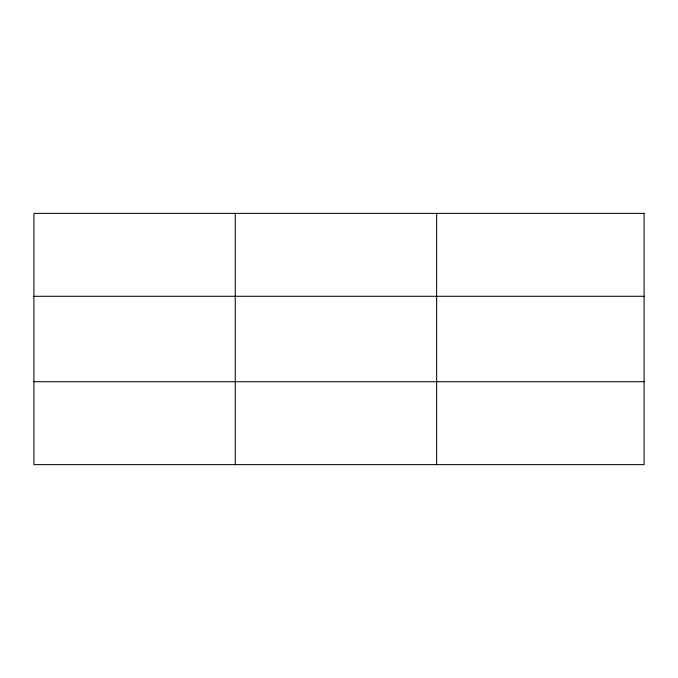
<?xml version="1.0" encoding="UTF-8"?>
<svg xmlns="http://www.w3.org/2000/svg" width="678" height="678" viewBox="0 0 678 678"><rect width="100%" height="100%" fill="white"/><g stroke="black" fill="none" stroke-linecap="round" stroke-linejoin="round"><path stroke-width="1.02" d="M235.266 464.633L235.266 213.367M436.632 464.633L436.632 213.367M33.9 296.286L644.1 296.286M33.9 381.714L644.1 381.714M644.1 213.367L644.1 464.633L33.9 464.633L33.9 213.367L644.1 213.367"/></g></svg>
